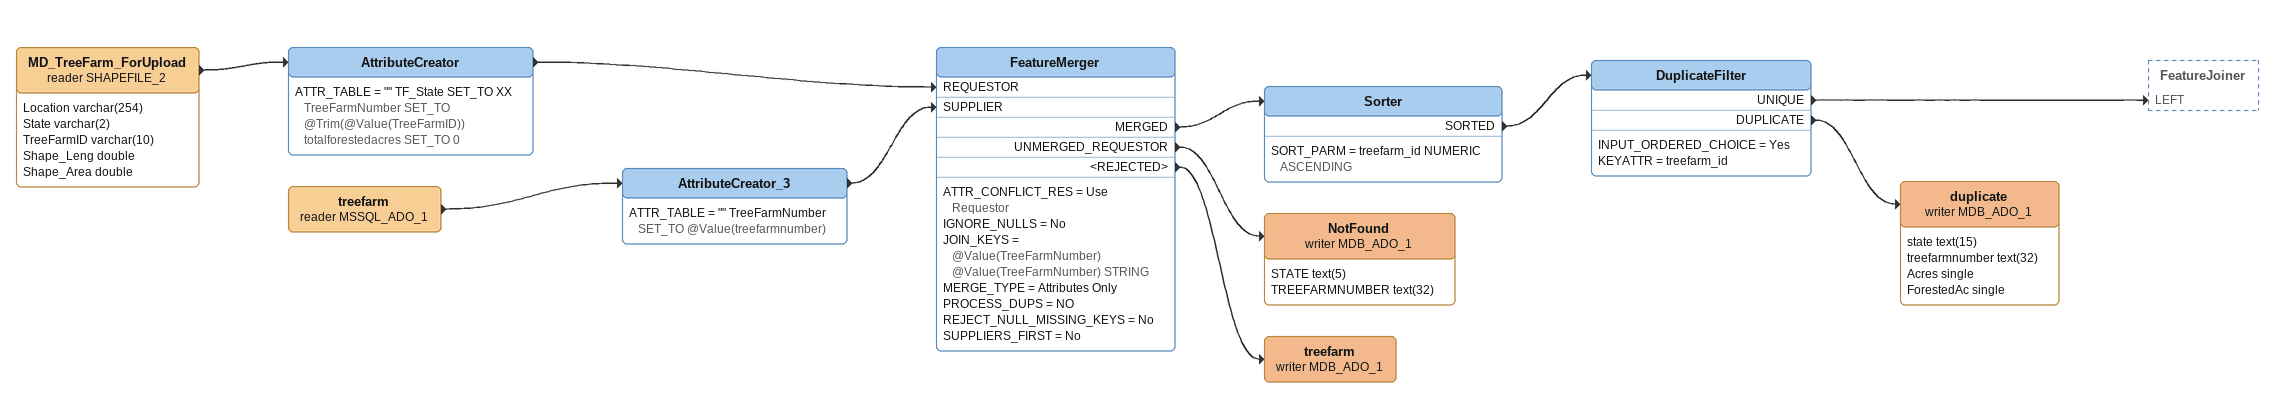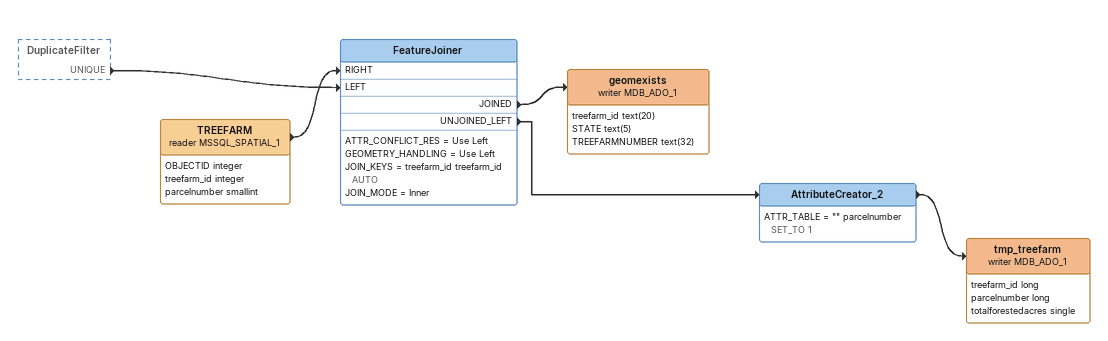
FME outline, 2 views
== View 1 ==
MD_TreeFarm_ForUpload (reader SHAPEFILE_2)
    attributes: Location varchar(254), State varchar(2), TreeFarmID varchar(10), Shape_Leng double, Shape_Area double
    -> AttributeCreator
AttributeCreator
    ATTR_TABLE = "" TF_State SET_TO XX  TreeFarmNumber SET_TO @Trim(@Value(TreeFarmID))  totalforestedacres SET_TO 0
    -> FeatureMerger [REQUESTOR]
treefarm (reader MSSQL_ADO_1)
    -> AttributeCreator_3
AttributeCreator_3
    ATTR_TABLE = "" TreeFarmNumber SET_TO @Value(treefarmnumber)
    -> FeatureMerger [SUPPLIER]
FeatureMerger
    ATTR_CONFLICT_RES = Use Requestor
    IGNORE_NULLS = No
    JOIN_KEYS = @Value(TreeFarmNumber) @Value(TreeFarmNumber) STRING
    MERGE_TYPE = Attributes Only
    PROCESS_DUPS = NO
    REJECT_NULL_MISSING_KEYS = No
    SUPPLIERS_FIRST = No
    MERGED -> Sorter
    UNMERGED_REQUESTOR -> NotFound (writer MDB_ADO_1)
    <REJECTED> -> treefarm (writer MDB_ADO_1)
Sorter
    SORT_PARM = treefarm_id NUMERIC ASCENDING
    SORTED -> DuplicateFilter
DuplicateFilter
    INPUT_ORDERED_CHOICE = Yes
    KEYATTR = treefarm_id
    UNIQUE -> FeatureJoiner [LEFT]
    DUPLICATE -> duplicate (writer MDB_ADO_1)
duplicate (writer MDB_ADO_1)
    attributes: state text(15), treefarmnumber text(32), Acres single, ForestedAc single
NotFound (writer MDB_ADO_1)
    attributes: STATE text(5), TREEFARMNUMBER text(32)
treefarm (writer MDB_ADO_1)

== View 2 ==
DuplicateFilter [outside]
    UNIQUE -> FeatureJoiner [LEFT]
TREEFARM (reader MSSQL_SPATIAL_1)
    attributes: OBJECTID integer, treefarm_id integer, parcelnumber smallint
    -> FeatureJoiner [RIGHT]
FeatureJoiner
    ATTR_CONFLICT_RES = Use Left
    GEOMETRY_HANDLING = Use Left
    JOIN_KEYS = treefarm_id treefarm_id AUTO
    JOIN_MODE = Inner
    JOINED -> geomexists (writer MDB_ADO_1)
    UNJOINED_LEFT -> AttributeCreator_2
geomexists (writer MDB_ADO_1)
    attributes: treefarm_id text(20), STATE text(5), TREEFARMNUMBER text(32)
AttributeCreator_2
    ATTR_TABLE = "" parcelnumber SET_TO 1
    -> tmp_treefarm (writer MDB_ADO_1)
tmp_treefarm (writer MDB_ADO_1)
    attributes: treefarm_id long, parcelnumber long, totalforestedacres single
